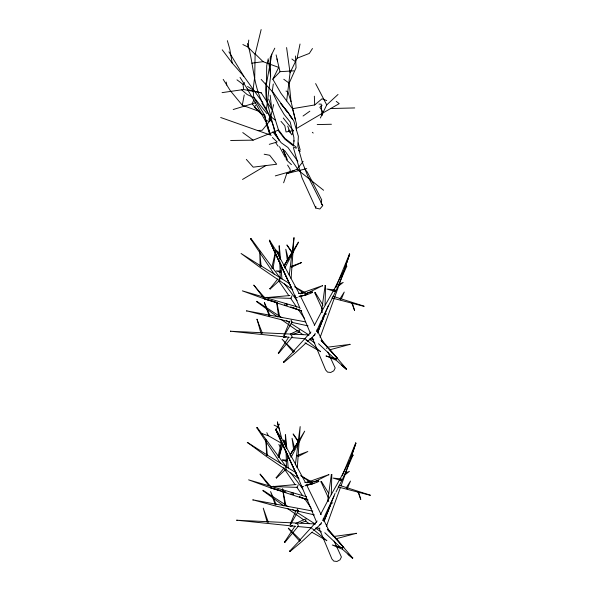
<?xml version="1.0" encoding="UTF-8"?>
<svg xmlns="http://www.w3.org/2000/svg" width="591" height="591" viewBox="0 0 591 591"><rect width="100%" height="100%" fill="white"/><g stroke="black" fill="none" stroke-linecap="round" stroke-linejoin="round"><path stroke-width="0.89" d="M284.286 335.481L284.02 335.156L284.286 335.481L292.08 322.014L291.016 320.063M290.528 524.476L290.262 524.151L290.528 524.476L298.322 511.008L297.258 509.058M247.577 43.505C254.248 65.291 252.882 89.972 266.467 109.158C269.444 117.424 274.379 125.063 275.317 133.943L266.334 98.86L266.696 65.786L268.225 58.768M296.364 130.33L296.564 124.221L292.456 108.678L280.873 93.142L272.835 79.216L278.701 67.404L263.084 61.671L255.415 54.106M254.691 78.16L255.12 54.342L261.148 29.55M292.309 289.043L292.759 289.686L260.158 267.45L241.062 253.48L260.83 265.928M325.065 304.86L325.575 285.586L325.131 285.505L321.482 311.826L314.279 325.538M331.278 494.77L331.817 474.588L331.374 474.499L327.724 500.828L320.521 514.532M326.033 356.055L336.006 358.641L336.53 359.232L335.518 359.971L326.195 355.937M341.443 298.758L344.25 292.05L340.069 298.743L340.623 299.814M347.205 488.159L347.316 488.572L350.493 481.052L346.311 487.738L347.183 488.831M278.583 130.404L277.918 130.094L284.766 139.062L293.624 146.132M265.994 82.408L265.691 89.655L266.334 98.86M256.9 319.273L262.219 332.829L261.665 333.472L260.971 333.302L257.085 319.206M257.942 130.515L262.197 130.264L269.459 121.406L269.718 115.77L261.931 103.144M267.524 521.594L267.213 522.296L263.254 508.142L268.299 522.2M279.255 245.819L280.511 258.939M285.342 434.821L285.83 445.57M293.963 141.271L293.867 137.378L290.225 122.071L284.094 114.447L279.07 105.929L272.229 91.524L273.301 84.011M292.072 252.675L294 237.597L291.127 278.051L290.683 278.043M298.75 441.699L298.145 441.773L300.169 426.584L297.369 467.045L296.926 467.038M291.924 295.818L291.097 298.389L266.903 297.561L289.885 295.552M298.167 484.812L297.339 487.383L273.145 486.556L296.128 484.546M289.376 115.009L292.619 119.345L286.938 110.931L280.88 103.661L288.297 112.741L293.779 120.889L298.359 136.285L297.842 146.369L302.23 161.919L307.652 175.845L322.723 205.638L319.871 209L315.764 208.047L315.889 206.466M260.18 266.172L259.7 250.82L261.082 266.076L260.365 266.393M266.607 455.388L265.943 439.815L267.324 455.07L266.918 455.447M306.559 294.288L305.746 294.665L294.584 286.679L306.626 293.557M305.54 294.067L305.746 294.665M300.826 475.733L312.868 482.552L312.802 483.283L311.989 483.667L300.989 475.6M291.208 287.411L269.511 240.175L275.495 249.661L299.179 293.513M316.65 522.341L298.219 478.053L275.753 429.169L281.737 438.655L305.421 482.507M293.247 351.482L293.461 352.229L282.062 339.175L294.488 351.519M346.267 265.972L346.747 266.157L346.267 265.972L334.137 289.427L321.482 311.826L322.509 312.358M352.509 454.967L352.99 455.151L352.509 454.967L340.379 478.422L327.724 500.828L328.751 501.353M293.55 145.024L294.008 140.577M295.116 295.19L294.961 296.586L295.847 297.554L297.362 297.635M286.665 100.913L290.055 72.819L286.591 47.568M266.467 109.158L270.612 76.136L270.198 57.453L274.793 48.174M264.901 115.637L253.798 97.567L253.051 89.928L254.669 77.229M289.221 275.044L291.732 255.356M295.352 464.932L297.975 444.351M255.12 54.342L247.843 46.955L248.781 40.07M271.705 268.181L273.086 268.159L276.086 250.052M278.154 457.419L279.329 457.161L281.73 442.666M263.882 298.204L264.746 297.82L253.798 285.194M278.656 353.359L278.354 353.034L278.656 353.359L292.087 337.114L291.769 335.592L290.964 335.067M284.899 542.353L284.596 542.028L284.899 542.353L298.329 526.108L298.012 524.586L297.207 524.062M266.504 83.538L271.86 54.091M321.142 203.06L321.718 199.906L307.202 171.929L305.451 169.949M370.306 495.169L339.094 485.233M265.056 116.191L258.599 111.182L242.28 105.22L244.238 94.952M241.704 89.862L247.104 94.508L253.864 97.685M290.055 72.819L297.11 58.191L300.029 44.029M251.005 238.55L250.577 238.83L251.005 238.55L272.045 267.102M256.819 427.825L257.248 427.544L256.819 427.825L280.585 463.41M271.904 267.317L275.288 252.645M278.147 456.318L281.53 441.64M264.443 302.622L269.865 315.365L269.54 315.897M275.48 504.884L276.108 504.359L270.582 491.572L275.258 504.67M269.695 121.251L273.611 104.622M275.317 133.278L279.018 140.133M280.511 272.348L276.211 270.944L280.791 271.151L280.008 272.059L280.274 278.073M351.808 303.065L352.273 302.902L354.548 310.408L351.808 303.065L352.273 302.902M358.515 491.897L360.769 499.417L358.05 492.059L358.397 491.786M283.769 362.519L283.421 362.143L283.769 362.519L295.426 352.768L306.108 342.891M307.446 341.657L314.789 334.868L315.18 333.361M290.011 551.514L289.664 551.137L290.011 551.514L301.669 541.762L312.351 531.885M313.688 530.652L321.031 523.862L321.423 522.355M270.176 289.006L269.998 288.644L270.176 289.006L279.839 280.149L279.292 277.984M276.418 478.001L276.241 477.639L276.418 478.001L286.081 469.143L285.534 466.979M285.423 336.397L283.776 337.505L286.303 336.693M283.252 117.993L293.269 130.604L291.895 134.874L288.386 130.02M341.975 479.693L340.911 480.365L333.117 478.097L341.362 478.976M279.536 454.789L283.03 444.181M326.631 348.535L327.569 347.198L350.02 344.376L329.719 349.813M283.636 182.789L286.753 173.599L296.955 169.225L303.146 161.469M339.433 283.953L343.223 272.909M343.807 271.21L349.488 253.953L335.629 287.706M345.676 472.948L349.761 461.054M350.345 459.355L355.73 442.947L342.219 475.792M349.695 254.13L344.922 267.863L349.643 254.219L349.207 254.012M355.937 443.124L351.165 456.858L355.885 443.213L355.45 443.006M326.365 526.411L340.401 487.605M339.145 284.803L320.123 337.417M341.022 485.876L345.078 474.662M279.971 259.139L280.481 258.851L279.971 259.139L277.585 251.064L280.481 258.851M299.393 440.583L299.77 441.122L299.77 440.598M317.781 332.208L328.485 305.215M317.493 333.029L323.994 316.776M331.263 503.207L324.075 521.166L335.067 493.367M253.539 100.573L252.172 103.95L258.599 111.182M317.493 332.09L323.765 316.724M335.636 287.632L337.003 284.286M323.735 521.085L331.049 503.155M283.983 335.223L289.871 321.245M364.026 306.352L331.965 297.99L332.275 297.635M290.225 524.217L296.113 510.247M321.556 319.997L316.37 331.662M322.25 318.386L336.235 290.247L346.747 266.157M352.99 455.151L342.477 479.242L335.976 492.096M295.264 119.249L291.053 101.659L289.169 83.168L296.061 67.766L295.448 55.997M277.504 316.842L256.546 301.617L256.745 301.299L279.137 315.956M283.746 505.837L262.788 490.611L262.988 490.294L285.763 504.958L285.076 505.416L282.587 488.787L285.763 504.958M321.238 531.597L321.068 531.974L315.838 528.317M320.381 118.015L326.72 104.91L338.022 94.464M338.104 285.712L339.249 285.18M339.042 285.601L343.194 282.424L339.005 284.197M344.346 474.706L345.491 474.174M345.284 474.595L349.414 471.352L345.247 473.192M275.613 429.45L276.071 429.199M298.389 242.125L283.872 266.009L292.959 251.138L284.079 265.603M290.115 455.004L304.697 431.157L291.415 456.791L290.403 456.88M298.499 242.28L284.773 268.048M333.945 496.115L322.612 520.656M300.804 293.971L301.196 293.239L322.627 285.601L307.076 293.38M322.405 285.564L322.568 285.963M307.047 482.965L307.438 482.234L328.869 474.603L314.131 481.99M328.648 474.558L328.81 474.957M276.041 429.494L279.417 424.153M290.078 455.048L299.201 440.132L290.321 454.605M278.834 316.414L279.521 315.956L276.891 302.496M268.986 315.35L269.452 314.959L269.865 315.365M312.469 48.514L309.315 53.434L297.11 58.191M358.53 492.059L358.05 492.059M278.287 353.123L288.763 337.129M284.53 542.117L295.005 526.123M266.962 297.679L267.066 297.207M273.205 486.681L273.301 486.201M335.961 538.807L356.262 533.37L333.191 536.584M283.813 337.542L283.776 337.173M292.944 334.417L299.585 332.142L299.63 329.808M335.252 359.188L336.006 358.641M290.055 526.544L292.545 525.687M300.849 522.843L305.828 521.136L305.872 518.802M342.632 547.813L332.275 544.983L341.761 548.965L342.61 548.692M312.085 482.677L311.989 483.667M261.163 79.408L272.229 91.524M287.943 260.372L287.307 260.151L285.808 249.254L288.43 259.419M294.185 449.367L293.55 449.145L292.05 438.249L294.673 448.414M293.55 449.145L294.015 448.961M269.939 288.718L277.777 279.011M276.182 477.713L284.02 468.006M255.6 105.464L254.293 107.052L261.924 114.669M338.51 486.629L338.207 486.991L370.298 495.31M305.65 321.903L246.691 310.859L289.693 321.851M312.779 511.06L252.933 499.853L275.532 505.992L314.294 514.879M293.572 351.098L310.918 332.016M299.814 540.093L317.16 521.011M253.901 285.158L263.305 297.561M322.996 305.222L315.291 292.634L314.796 292.84L322.442 309.44M260.166 474.137L270.988 486.814M321.534 481.628L321.039 481.842L321.534 481.628L328.759 493.433M230.616 140.481L253.133 140.148L278.516 130.086L272.547 110.628L261.244 92.824L243.655 89.529L243.034 84.38L244.667 82.607M283.421 362.143L293.89 351.106M289.664 551.137L300.132 540.108M272.835 79.216L280.038 71.674L293.808 70.846M292.353 252.793L291.902 252.778L292.397 252.586M298.145 441.773L293.114 433.942L298.765 441.617L298.233 441.676M283.835 440.066L286.716 447.845L286.31 448.111M322.073 105.205L319.871 107.333L323.336 112.726L339.212 103.647L336.249 101.371M291.008 493.249L291.555 492.731L293.129 492.983L293.424 493.633L292.781 494.394L293.166 494.342M260.535 332.659L230.549 331.241L289.235 337.321M325.575 285.586L325.035 285.527M315.21 523.936L236.792 520.235L295.478 526.315M331.817 474.588L331.278 474.529M292.456 108.678L314.7 104.962L322.006 98.793L326.727 100.588M302.186 295.722L302.762 295.241M309.004 484.236L308.428 484.723L310.873 483.549M260.04 474.189L268.986 485.832M282.513 460.049L286.406 461.335L286.022 450.992M303.057 116.021L309.861 111.174M314.789 292.811L315.217 292.626M349.857 344.176L349.924 344.664M356.1 533.171L356.166 533.658M313.503 335.666L314.789 334.868M319.746 524.668L321.031 523.862M242.517 179.45L265.817 165.598M296.505 128.506L323.336 112.726M299.689 295.943C302.393 296.911 321.836 289.664 307.194 292.937M305.931 484.945C310.866 485.122 328.655 478.636 311.671 481.968M340.069 298.743L340.66 298.787M291.562 267.147L301.58 262.537L291.681 266.194M297.923 455.188L307.822 451.531L298.189 456.459L297.118 455.506M283.776 440.103L285.97 447.328M305.843 293.683L306.271 293.476M290.344 334.078L298.558 330.206M295.766 523.463L304.793 519.208M291.651 322.213L292.08 322.014M298.322 511.008L297.243 510.875M286.923 305.348L285.32 305.473M293.136 494.268L291.562 494.468L291.016 493.936M291.452 337.402L292.087 337.114M326.579 313.91L324.732 314.419M287.034 460.145L286.251 461.054L286.517 467.067M332.822 502.904L330.908 503.214M279.329 280.319L279.839 280.149M285.571 469.32L286.081 469.143M230.63 331.47L230.704 331.004M309.196 339.145L313.74 339.168M236.873 520.464L236.947 519.999M319.982 528.169L315.439 528.147M341.797 547.783L342.248 547.635M246.75 311.206L246.75 310.792M291.466 322.272L308.051 325.885M252.992 500.2L252.992 499.787M233.209 109.512L255.386 102.834L266.282 122.559M269.282 144.33L277.172 142.003L272.407 137.496M275.317 175.889L293.978 170.504M301.196 293.239L302.57 293.491M307.438 482.234L309.906 482.012M298.795 296.808L307.667 294.436M305.037 485.802L313.91 483.431L308.591 484.435M312.41 291.969L312.366 292.397M318.652 480.963L318.608 481.392M286.753 173.599L306.751 168.612M321.482 311.826L322.11 311.679M327.724 500.828L328.352 500.673M247.297 442.792L247.385 442.415L266.401 456.444L283.843 468.338M335.119 289.982L326.867 289.029L335.156 291.444L335.548 290.225M299.563 307.556L242.347 290.846L264.155 298.824L277.053 302.489M306.67 496.802L248.589 479.848L270.397 487.819L281.575 490.995M293.269 130.604L286.051 131.963L284.825 125.75L280.998 121.354M304.993 342.891L320.544 351.593L306.522 339.965L305.584 339.766M312.004 532.336L326.786 540.588L312.765 528.96L311.826 528.76M279.129 315.912L279.521 315.956M222.068 92.632L243.655 89.529M298.625 293.505L301.89 293.055M304.867 482.507L308.133 482.049M251.81 63.171L263.084 61.671M285.313 303.737L286.886 303.988L287.182 304.638L286.539 305.399L286.871 305.244M266.667 454.701L296.579 473.081M330.694 108.522L354.718 107.939M317.212 124.575L331.425 124.258M318.97 104.09L321.209 104.119L321.969 114.743M288.282 528.332L299.703 541.223M261.436 332.711L308.967 334.942M303.604 486.637L302.09 486.548L301.203 485.58M282.601 459.887L286.14 460.093M346.215 369.168L341.812 365.172L346.533 369.087L329.364 348.993M352.458 558.163L348.055 554.166L352.775 558.081L335.607 537.987M291.045 337.491L305.569 338.813M297.288 526.485L311.812 527.815M292.382 307.483L301.646 310.984L290.713 306.899M299.489 496.883L307.889 499.979L299.467 496.795M264.184 154.229L269.666 155.263L276.691 164.239L253.221 167.164L246.321 159.4M320.499 351.283L320.256 351.748M326.742 540.277L326.498 540.75M296.741 466.86L297.369 467.045M261.244 92.824L247.769 89.596L240.042 77.406M261.717 332.438L262.219 332.829M267.959 521.432L268.462 521.823M267.08 120.786L269.459 121.406M283.296 491.49L285.874 492.222M275.096 301.912L264.539 298.898L301.646 310.984M279.58 490.404L270.781 487.893L307.889 499.979M283.096 491.417L285.734 492.17M332.851 296.239L364.026 306.138M286 91.058L287.817 91.664L291.053 101.659M261.843 433.558L268.262 435.707L281.988 443.538L298.219 478.053L275.716 429.561L281.988 443.538M220.687 117.506L271.269 135.346M275.694 503.953L276.108 504.359M300.258 539.952L300.73 540.514M294.37 147.403L296.268 148.282L296.209 147.137L284.796 138.257L278.597 130.005M274.061 425.106L277.822 426.887M242.879 44.547L247.843 46.955M346.562 368.784L346.119 369.05L336.05 360.118M352.805 557.786L352.362 558.044L342.292 549.113M272.687 267.708L273.086 268.159M298.662 150.528L300.243 151.414M260.734 265.669L289.568 283.614M247.577 86.5L253.051 89.928M247.452 442.445L267.073 454.922M279.417 316.133L281.752 317.626M286.421 320.61L289.531 322.597M291.09 323.587L308.982 335.016M285.66 505.128L287.994 506.62M292.663 509.605L295.773 511.592M297.332 512.582L315.225 524.01M285.357 469.372L299.002 478.68M281.213 319.458L302.873 334.617M309.595 339.323L314.826 342.979M287.455 508.459L303.885 519.954M305.384 520.996L309.115 523.611M291.858 267.405L290.875 266.511M283.783 79.275L289.169 83.168M282.535 149.227L284.951 150.986L298.891 170.57M242.761 132.569L253.133 140.148M291.88 58.997L295.751 61.878M236.991 79.829L243.034 84.38M268.639 118.976L271.513 121.207M269.718 115.77L275.532 120.357M296.955 169.225L323.602 190.258M312.329 132.303L313.208 133.049M318.534 343.711L334.144 358.316M324.777 532.705L340.386 547.31M291.459 164.63L286.857 160.301L285.992 158.698M288.423 528.169L300.62 540.122M269.237 315.889L264.325 302.666M327.178 346.983L321.068 340.239L337.564 358.464L328.397 348.335M312.188 338.776L312.824 339.478M269.37 240.456L291.2 287.389L275.746 254.544L269.474 240.567L269.828 240.205M297.842 161.365L287.92 147.477L281.19 142.749L272.813 131.771M222.223 49.799L232.189 63.015L243.824 76.276L262.788 102.716M327.606 346.961L321.748 340.194L322.154 341.554M327.99 529.189L334.432 536.635M334.343 290.986L334.669 291.37M242.28 105.22L230.394 90.792L223.191 79.371M254.049 97.493L266.999 113.671M306.892 325.368L307.431 326.069M313.134 514.362L313.673 515.064M321.319 203.821L322.723 205.638M287.211 112.12L272.481 91.435M272.591 267.834L280.2 278.043M284.552 283.879L297.066 300.656M279.373 457.552L286.443 467.038M290.794 472.874L302.762 488.92M257.248 427.544L278.826 456.828M292.013 251.921L286.871 244.947L291.902 252.778M275.598 142.564L278.169 146.236M274.342 274.416L250.577 238.83M279.018 281.272L288.903 295.744M290.462 298.027L296.704 307.165M298.263 309.455L304.505 318.593M283.702 467.976L295.145 484.738M296.704 487.021L302.429 495.398M304.505 498.449L311.272 508.349M287.588 165.096L290.055 169.078L290.366 172.047M228.931 51.86L243.824 76.276M326.313 524.638L326.882 525.606M247.215 88.923L255.386 102.834M306.67 499.129L307.076 499.831M306.522 339.965L307.01 340.8M280.164 272.34L279.757 261.082M275.465 133.477L279.366 140.606M279.484 146.671L285.121 157.095M315.631 83.59L326.72 104.91M300.391 295.988L314.523 324.865M316.946 329.815L323.004 342.189M327.842 352.088L335.171 368.001L333.767 370.83L330.761 372.456L327.554 372.116L325.648 369.966L312.181 337.601M306.633 484.982L321.172 514.68M323.188 518.809L329.246 531.183M334.085 541.083L341.413 556.995L340.01 559.825L337.003 561.45L333.797 561.11L331.891 558.96L319.133 528.302M278.878 444.439L281.286 449.485M266.814 432.671L268.262 435.707M321.039 481.842L328.3 497.607M315.764 208.047L301.949 177.692L293.335 147.395M282.86 148.969L287.403 159.843M291.976 289.058L300.125 308.65M300.834 310.349L310.408 333.346M283.554 151.193L286.687 158.853M287.714 126.105L290.144 132.45M266.061 123.401L269.208 132.672M268.728 99.155L271.616 108.079L270.183 95.217M277.386 423.075L279.58 430.196M227.365 40.668L229.773 49.083L232.189 63.015M276.935 58.864L280.038 71.674M298.241 142.911L300.213 150.033M277.423 421.73L281.737 438.655M276.13 54.897L277.534 61.006M226.213 82.023L226.796 85.082M276.61 302.474L278.501 315.52M268.499 60.119L270.612 76.136M285.497 434.784L286.753 447.934M281.937 279.041L280.814 264.103M288.179 468.035L287.108 453.962M279.078 245.856L279.632 257.469M314.346 96.185L314.7 104.962M340.571 479.478L340.586 479.988M291.415 456.245L291.415 456.791M285.172 267.25L285.172 267.797M284.766 304.254L284.773 304.941M293.151 251.589L293.528 252.128L293.151 251.589M322.45 114.883L321.689 114.757L322.45 114.883M333.812 536.192L327.288 529.196L343.807 547.458L333.812 536.192M270.183 134.327L264.162 114.403L270.183 134.327"/></g></svg>
